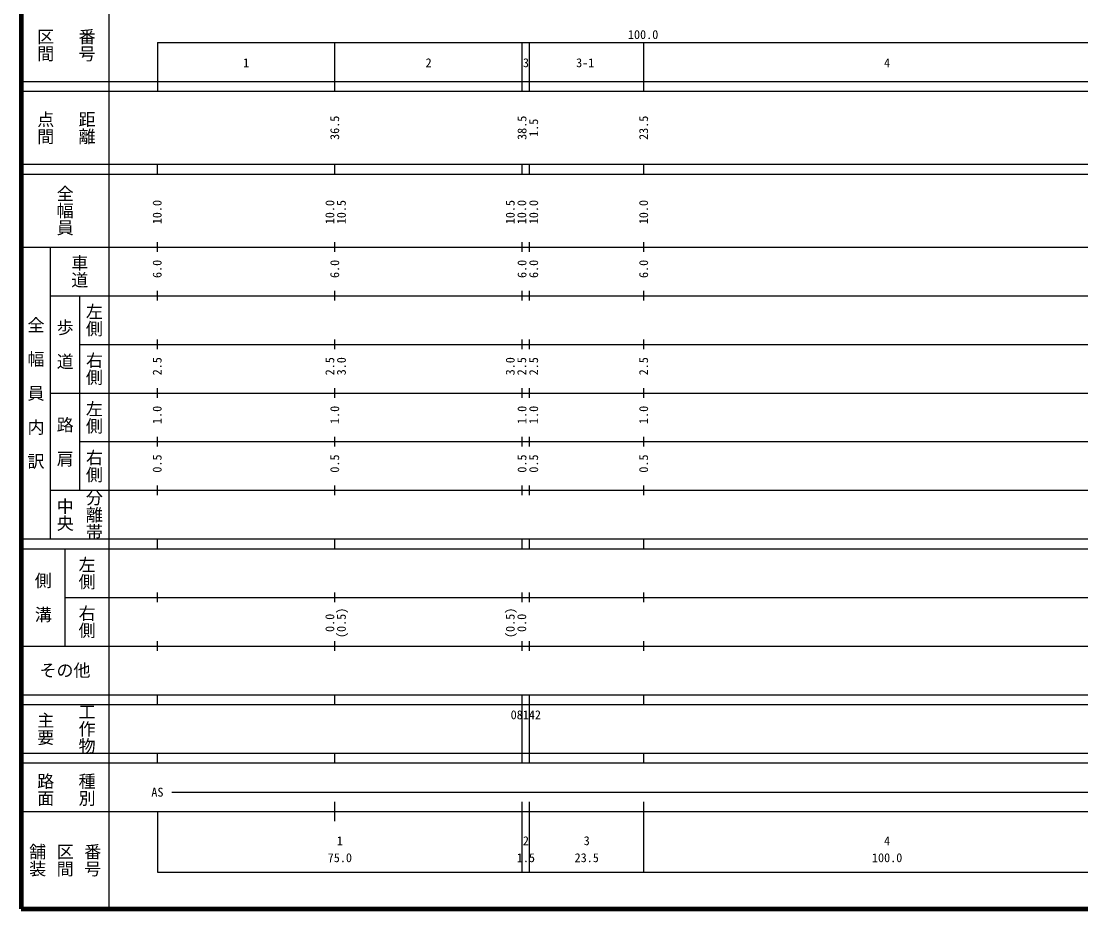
# Model space of a CAD drawing. Units: millimetres on the paper, enlarged 1000 times. Extents: x 40000 to 680000, y 20000 to 380000.
# Drawn here: x 40000 to 257815, y 20000 to 202409 of the extents above; entities that cross this region are included whole.
import ezdxf
from ezdxf.enums import TextEntityAlignment as Align

# ---------------------------------------------------------------- set-up
doc = ezdxf.new("R2010")
doc.units = ezdxf.units.MM
doc.header["$LTSCALE"] = 1000
doc.layers.add('M-TTL', color=2, linetype='Continuous', lineweight=140)
doc.layers.add('M-TTL-BAND', color=7, linetype='Continuous', lineweight=25)
doc.styles.add('@ＭＳ ゴシック', font='')
doc.styles.add('ＭＳ ゴシック', font='')
doc.styles.get('@ＭＳ ゴシック').set_extended_font_data('@MS Gothic')
doc.styles.get('ＭＳ ゴシック').set_extended_font_data('MS Gothic')

msp = doc.modelspace()

# ---------------------------------------------------------------- linework, layer by layer
at = {"layer": 'M-TTL'}
for p, q in [((40000, 380000), (40000, 20000)), ((40000, 20000), (680000, 20000))]:
    msp.add_line(p, q, dxfattribs=at)
at = {"layer": 'M-TTL-BAND'}
for p, q in [((58000, 370000), (58000, 20000)), ((68000, 198000), (579000, 198000)), ((68000, 198000), (68000, 188000)), ((104500, 188000), (104500, 198000)), ((143000, 188000), (143000, 198000)), ((144500, 188000), (144500, 198000)), ((168000, 188000), (168000, 198000)), ((40000, 190000), (579000, 190000)), ((40000, 188000), (579000, 188000)), ((40000, 173000), (579000, 173000)), ((68000, 171000), (68000, 173000)), ((104500, 171000), (104500, 173000)), ((143000, 171000), (143000, 173000)), ((144500, 171000), (144500, 173000)), ((168000, 171000), (168000, 173000)), ((40000, 171000), (579000, 171000)), ((68000, 155000), (68000, 157000)), ((104500, 155000), (104500, 157000)), ((143000, 155000), (143000, 157000)), ((144500, 155000), (144500, 157000)), ((168000, 155000), (168000, 157000)), ((40000, 156000), (579000, 156000)), ((46000, 96000), (46000, 156000)), ((46000, 146000), (579000, 146000)), ((52000, 146000), (52000, 106000)), ((68000, 145000), (68000, 147000)), ((104500, 145000), (104500, 147000)), ((143000, 145000), (143000, 147000)), ((144500, 145000), (144500, 147000)), ((168000, 145000), (168000, 147000)), ((52000, 136000), (579000, 136000)), ((68000, 135000), (68000, 137000)), ((104500, 135000), (104500, 137000)), ((143000, 135000), (143000, 137000)), ((144500, 135000), (144500, 137000)), ((168000, 135000), (168000, 137000)), ((68000, 125000), (68000, 127000)), ((104500, 125000), (104500, 127000)), ((143000, 125000), (143000, 127000)), ((144500, 125000), (144500, 127000)), ((168000, 125000), (168000, 127000)), ((46000, 126000), (579000, 126000)), ((52000, 116000), (579000, 116000)), ((68000, 115000), (68000, 117000)), ((104500, 115000), (104500, 117000)), ((143000, 115000), (143000, 117000)), ((144500, 115000), (144500, 117000)), ((168000, 115000), (168000, 117000)), ((68000, 105000), (68000, 107000)), ((104500, 105000), (104500, 107000)), ((143000, 105000), (143000, 107000)), ((144500, 105000), (144500, 107000)), ((168000, 105000), (168000, 107000)), ((46000, 106000), (579000, 106000)), ((40000, 96000), (579000, 96000)), ((68000, 94000), (68000, 96000)), ((104500, 94000), (104500, 96000)), ((143000, 94000), (143000, 96000)), ((144500, 94000), (144500, 96000)), ((168000, 94000), (168000, 96000)), ((40000, 94000), (579000, 94000)), ((49000, 94000), (49000, 74000)), ((68000, 83000), (68000, 85000)), ((104500, 83000), (104500, 85000)), ((143000, 83000), (143000, 85000)), ((144500, 83000), (144500, 85000)), ((168000, 83000), (168000, 85000)), ((49000, 84000), (579000, 84000)), ((68000, 73000), (68000, 75000)), ((104500, 73000), (104500, 75000)), ((143000, 73000), (143000, 75000)), ((144500, 73000), (144500, 75000)), ((168000, 73000), (168000, 75000)), ((40000, 74000), (579000, 74000)), ((40000, 64000), (579000, 64000)), ((68000, 62000), (68000, 64000)), ((104500, 62000), (104500, 64000)), ((143000, 62000), (143000, 64000)), ((144500, 62000), (144500, 64000)), ((168000, 62000), (168000, 64000)), ((40000, 62000), (579000, 62000)), ((143000, 52000), (143000, 62000)), ((144500, 52000), (144500, 62000)), ((40000, 52000), (579000, 52000)), ((68000, 50000), (68000, 52000)), ((104500, 50000), (104500, 52000)), ((143000, 50000), (143000, 52000)), ((144500, 50000), (144500, 52000)), ((168000, 50000), (168000, 52000)), ((40000, 50000), (579000, 50000)), ((71000, 44000), (565000, 44000)), ((104500, 38000), (104500, 42000)), ((143000, 38000), (143000, 42000)), ((144500, 38000), (144500, 42000)), ((168000, 27500), (168000, 42000)), ((40000, 40000), (579000, 40000)), ((68000, 40000), (68000, 27500)), ((143000, 27500), (143000, 38000)), ((144500, 27500), (144500, 38000)), ((68000, 27500), (579000, 27500))]:
    msp.add_line(p, q, dxfattribs=at)

# ---------------------------------------------------------------- texts
at = {"layer": 'M-TTL-BAND', "style": '@ＭＳ ゴシック'}
for s, p in [('区間', (45000, 197500)), ('番号', (53500, 197500)), ('点間', (45000, 180500)), ('距離', (53500, 180500)), ('全幅員', (49000, 163500)), ('車道', (52000, 151000)), ('左側', (55000, 141000)), ('全\u3000幅\u3000員\u3000内\u3000訳', (43000, 126000)), ('歩\u3000道', (49000, 136000)), ('右側', (55000, 131000)), ('左側', (55000, 121000)), ('路\u3000肩', (49000, 116000)), ('右側', (55000, 111000)), ('分離帯', (55000, 101000)), ('中央', (49000, 101000)), ('左側', (53500, 89000)), ('側\u3000溝', (44500, 84000)), ('右側', (53500, 79000)), ('工作物', (53500, 57000)), ('主要', (45000, 57000)), ('路面', (45000, 44500)), ('種別', (53500, 44500)), ('舗装', (43333, 30000)), ('区間', (49000, 30000)), ('番号', (54667, 30000))]:
    msp.add_text(s, height=2566, rotation=270, dxfattribs=at).set_placement(p, align=Align.MIDDLE_CENTER)
at = {"layer": 'M-TTL-BAND', "style": 'ＭＳ ゴシック'}
for s, p in [('100.0', (167844, 198195)), ('1', (86250, 192405)), ('2', (123750, 192405)), ('3', (143760, 192405)), ('3-1', (155944, 192405)), ('4', (218000, 192405)), ('AS', (68000, 42500)), ('1', (105500, 32523)), ('2', (143750, 32523)), ('3', (156250, 32523)), ('4', (218000, 32523)), ('75.0', (105500, 29033)), ('1.5', (143750, 29033)), ('23.5', (156250, 29033)), ('100.0', (218000, 29033))]:
    msp.add_text(s, height=1833, dxfattribs=at).set_placement(p, align=Align.BOTTOM_CENTER)
for s, p in [('36.5', (105906, 180500)), ('38.5', (144406, 180500)), ('1.5', (146805, 180500)), ('23.5', (169406, 180500)), ('10.0', (69406, 163174)), ('10.0', (104906, 163174)), ('10.5', (107276, 163174)), ('10.5', (141986, 163174)), ('10.0', (144356, 163174)), ('10.0', (146805, 163174)), ('10.0', (169406, 163174)), ('6.0', (69406, 151500)), ('6.0', (105906, 151500)), ('6.0', (144406, 151500)), ('6.0', (146805, 151500)), ('6.0', (169406, 151500)), ('2.5', (69406, 131500)), ('2.5', (104906, 131500)), ('3.0', (107276, 131500)), ('3.0', (141986, 131500)), ('2.5', (144356, 131500)), ('2.5', (146805, 131500)), ('2.5', (169406, 131500)), ('1.0', (69406, 121500)), ('1.0', (105906, 121500)), ('1.0', (144406, 121500)), ('1.0', (146805, 121500)), ('1.0', (169406, 121500)), ('0.5', (69406, 111500)), ('0.5', (105906, 111500)), ('0.5', (144406, 111500)), ('0.5', (146805, 111500)), ('0.5', (169406, 111500)), ('(0.5)', (107276, 78764)), ('(0.5)', (141986, 78764)), ('0.0', (104906, 78764)), ('0.0', (144356, 78764))]:
    msp.add_text(s, height=1833, rotation=90, dxfattribs=at).set_placement(p, align=Align.BOTTOM_CENTER)
msp.add_text('その他', height=2566, dxfattribs=at).set_placement((49000, 69000), align=Align.MIDDLE_CENTER)
msp.add_text('08142', height=1833, dxfattribs=at).set_placement((140616, 58405), align=Align.BOTTOM_LEFT)

doc.saveas('drawing.dxf')
